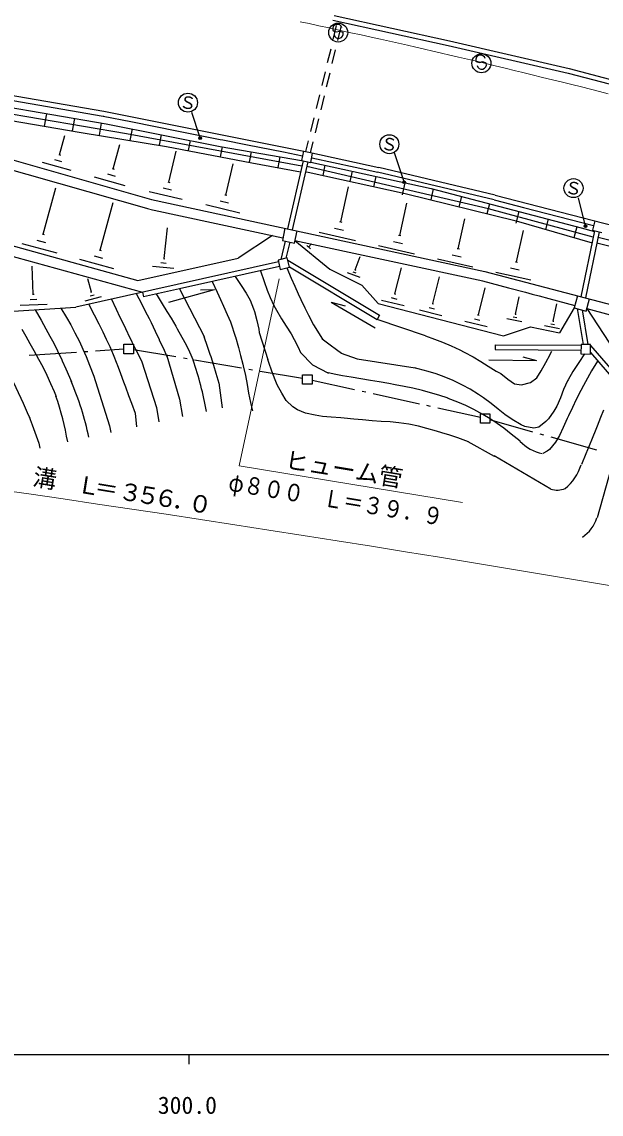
# Model space of a CAD drawing. Units: millimetres, scale not verified. Extents: x 40000 to 680000, y 20000 to 380000.
# Drawn here: x 350388 to 411477, y 198715 to 313862 of the extents above; entities that cross this region are included whole.
import ezdxf
from ezdxf.enums import TextEntityAlignment as Align

# ---------------------------------------------------------------- set-up
doc = ezdxf.new("R2010")
doc.units = ezdxf.units.MM
doc.header["$LTSCALE"] = 1000
doc.linetypes.add('CHAIN', pattern=[18.5, 12, -1.5, 3.5, -1.5])
for name, color, linetype, lineweight in [('M-BGD', 7, 'Continuous', 25), ('M-BMK', 2, 'CHAIN', 13), ('M-BMK-ROW', 30, 'Continuous', 25), ('M-STR-HTXT', 7, 'Continuous', 13), ('M-STR-STRC', 7, 'Continuous', 25), ('M-TTL-BAND', 7, 'Continuous', 25)]:
    doc.layers.add(name, color=color, linetype=linetype, lineweight=lineweight)
doc.styles.add('ＭＳ ゴシック', font='')
doc.styles.get('ＭＳ ゴシック').set_extended_font_data('MS Gothic')

msp = doc.modelspace()

# ---------------------------------------------------------------- linework, layer by layer
at = {"layer": 'M-BGD'}
for p, q in [((383307, 314536), (395468, 311847)), ((383197, 314045), (395359, 311356)), ((383226, 312007), (383582, 313464)), ((383714, 311887), (384070, 313344)), ((319487, 311269), (359046, 304429)), ((382633, 309578), (382989, 311035)), ((383122, 309458), (383477, 310915)), ((395359, 311356), (407991, 308447)), ((395468, 311847), (408101, 308939)), ((319397, 310777), (358957, 303928)), ((382040, 307150), (382396, 308607)), ((399240, 309588), (399360, 309497)), ((408111, 308939), (448478, 298352)), ((382529, 307029), (382885, 308487)), ((407991, 308447), (448348, 297870)), ((346960, 305225), (359271, 303104)), ((381447, 304721), (381803, 306178)), ((381937, 304600), (382292, 306058)), ((344036, 304365), (356639, 302215)), ((361412, 302050), (344062, 304996)), ((352983, 304161), (352756, 302877)), ((359046, 304429), (380641, 300120)), ((355933, 303679), (355708, 302374)), ((358763, 303191), (358541, 301901)), ((358947, 303938), (358947, 303928)), ((358947, 303928), (361884, 303351)), ((359271, 303104), (371310, 300739)), ((361884, 303351), (366907, 302345)), ((380854, 302292), (381210, 303749)), ((381344, 302172), (381700, 303629)), ((354362, 299842), (354935, 301887)), ((356639, 302215), (365659, 300725)), ((379919, 298639), (361412, 302050)), ((362004, 302567), (361768, 301368)), ((365089, 301961), (364871, 300855)), ((366907, 302345), (371308, 301470)), ((342072, 301408), (364061, 295145)), ((360007, 298367), (360720, 300923)), ((365659, 300725), (374640, 299014)), ((368124, 301365), (367913, 300295)), ((371506, 300701), (371299, 299650)), ((371308, 301470), (371589, 301410)), ((371310, 300739), (379894, 299252)), ((371589, 301410), (374195, 300892)), ((374195, 300892), (377965, 300146)), ((380340, 300189), (380617, 301321)), ((380832, 300070), (381107, 301200)), ((341793, 300415), (363771, 294142)), ((354272, 299872), (354462, 299822)), ((365892, 296962), (366658, 300240)), ((374557, 300176), (374365, 299067)), ((377593, 299650), (377394, 298505)), ((377965, 300146), (379970, 299748)), ((380080, 300239), (379871, 299257)), ((380641, 300120), (388020, 298507)), ((380853, 299048), (381052, 300030)), ((380953, 299539), (385545, 298533)), ((352519, 299058), (355537, 298210)), ((353821, 299340), (354573, 299131)), ((359907, 298397), (360107, 298337)), ((371908, 295607), (372677, 298885)), ((374640, 299014), (379788, 298064)), ((380051, 299217), (378418, 292048)), ((380542, 299107), (378909, 291939)), ((379871, 299257), (380853, 299048)), ((399587, 294161), (380431, 298617)), ((380861, 299087), (393539, 296296)), ((382353, 298759), (382114, 297674)), ((385545, 298533), (387911, 298015)), ((400312, 295597), (388020, 298507)), ((358013, 297522), (361262, 296614)), ((359416, 297825), (360228, 297605)), ((380299, 298038), (380569, 298016)), ((380569, 298016), (390816, 295751)), ((385211, 298129), (384972, 297043)), ((387725, 297576), (387486, 296487)), ((400203, 295106), (387901, 298015)), ((352630, 291470), (353966, 296363)), ((363829, 295987), (367298, 295170)), ((365292, 296370), (366164, 296170)), ((365782, 296992), (366002, 296942)), ((384009, 292778), (384841, 296478)), ((390769, 296906), (390490, 295638)), ((393778, 296244), (393523, 295085)), ((393539, 296296), (409376, 292140)), ((358646, 289795), (360022, 294829)), ((364061, 295145), (399211, 287557)), ((371287, 294995), (372190, 294786)), ((371797, 295627), (372018, 295577)), ((390816, 295751), (402511, 292871)), ((396767, 295449), (396480, 294356)), ((400193, 295106), (400323, 295076)), ((400312, 295597), (419964, 290504)), ((400323, 295076), (403301, 294299)), ((336129, 293923), (362619, 286604)), ((363842, 294122), (377918, 291085)), ((369774, 294592), (373364, 293745)), ((390235, 291353), (390995, 294742)), ((399695, 294681), (399419, 293632)), ((410650, 291171), (399587, 294161)), ((402793, 293867), (402472, 292643)), ((403301, 294299), (410680, 292395)), ((335850, 292900), (363112, 285361)), ((383889, 292808), (384130, 292748)), ((396411, 289949), (397117, 293105)), ((402511, 292871), (410521, 290557)), ((405893, 293054), (405610, 291975)), ((410810, 292876), (410561, 291903)), ((352520, 291500), (352740, 291431)), ((365392, 288903), (365739, 292151)), ((376815, 291324), (373210, 288934)), ((378137, 292098), (377868, 290825)), ((379131, 290546), (379410, 291829)), ((381756, 291682), (385576, 290816)), ((383359, 292115), (384311, 291906)), ((390115, 291383), (390346, 291334)), ((402537, 288554), (403281, 291854)), ((408911, 292262), (408608, 291109)), ((410791, 291844), (409328, 284886)), ((409376, 292140), (410771, 291746)), ((411273, 291714), (409819, 284786)), ((410561, 291903), (411533, 291654)), ((350396, 290495), (354066, 289498)), ((351969, 290858), (352892, 290609)), ((378159, 290755), (377690, 288810)), ((377868, 290825), (379131, 290546)), ((378650, 290645), (378242, 288941)), ((379191, 290817), (398992, 286545)), ((379191, 290817), (382854, 287785)), ((380425, 290287), (380816, 289947)), ((380635, 290237), (380735, 290157)), ((380735, 290288), (380765, 290268)), ((380745, 290278), (380915, 290468)), ((388002, 290268), (391782, 289421)), ((389595, 290711), (390537, 290502)), ((411034, 290577), (420785, 288069)), ((420498, 288757), (411152, 291140)), ((358005, 289203), (358908, 288954)), ((358536, 289825), (358766, 289765)), ((385550, 287719), (386049, 289112)), ((395781, 289307), (396713, 289097)), ((396291, 289979), (396532, 289919)), ((351586, 285165), (351482, 288111)), ((377450, 288569), (356089, 283798)), ((356462, 288850), (360052, 287873)), ((362619, 286604), (373210, 288934)), ((364171, 288119), (366416, 287882)), ((365062, 288481), (365624, 288422)), ((365322, 288903), (365463, 288893)), ((377571, 288078), (367001, 285718)), ((378382, 288971), (377410, 288739)), ((377410, 288739), (377642, 287767)), ((377642, 287767), (378614, 287999)), ((378323, 287929), (378796, 286827)), ((378614, 287999), (378382, 288971)), ((378442, 288731), (388092, 282931)), ((378604, 288049), (387842, 282500)), ((389733, 285189), (390421, 287946)), ((394208, 288873), (397938, 288037)), ((401917, 287922), (402839, 287713)), ((402427, 288574), (402658, 288525)), ((357730, 285374), (357347, 286766)), ((372872, 287029), (373525, 286068)), ((375537, 287624), (375930, 286482)), ((378796, 286827), (379158, 286006)), ((382854, 287785), (386234, 286116)), ((384698, 287427), (386022, 286947)), ((385290, 287508), (385620, 287388)), ((385510, 287728), (385590, 287699)), ((393733, 284162), (394431, 286979)), ((399211, 287557), (428408, 279841)), ((400374, 287489), (404053, 286662)), ((367001, 285718), (363223, 284881)), ((365890, 284313), (370719, 285633)), ((367001, 285718), (369634, 280610)), ((369216, 285621), (370719, 285633)), ((370467, 286494), (370970, 285373)), ((373525, 286068), (374037, 285277)), ((375930, 286482), (376252, 285591)), ((376252, 285591), (376584, 284789)), ((379158, 286006), (379520, 285204)), ((386234, 286116), (387950, 284164)), ((398526, 282966), (399234, 285824)), ((398952, 286555), (401709, 285827)), ((401709, 285827), (403494, 285349)), ((351256, 284583), (351958, 284614)), ((351496, 285155), (351677, 285165)), ((357050, 284451), (358773, 284914)), ((357600, 284963), (358031, 285084)), ((357670, 285354), (357780, 285384)), ((359816, 284695), (360338, 283583)), ((362431, 285210), (362994, 284169)), ((363112, 285361), (363223, 284881)), ((364536, 285173), (365199, 284132)), ((370970, 285373), (371322, 284591)), ((371322, 284591), (371644, 283890)), ((374037, 285277), (374449, 284516)), ((374449, 284516), (374811, 283614)), ((376584, 284789), (376976, 283948)), ((379520, 285204), (379801, 284593)), ((379801, 284593), (380223, 283712)), ((388311, 284535), (390687, 283947)), ((389323, 284787), (389914, 284638)), ((389663, 285209), (389803, 285169)), ((402455, 283052), (402823, 284866)), ((403494, 285349), (404196, 285169)), ((404196, 285169), (404948, 284970)), ((404948, 284970), (405950, 284701)), ((405950, 284701), (408708, 283973)), ((408977, 284975), (408638, 283712)), ((409891, 283373), (410230, 284646)), ((336696, 282548), (356089, 283798)), ((350225, 283990), (353041, 284084)), ((351789, 283521), (352422, 282410)), ((354515, 283665), (355108, 282684)), ((357411, 284131), (358004, 282979)), ((360338, 283583), (360731, 282742)), ((362994, 284169), (363406, 283377)), ((363406, 283377), (363808, 282576)), ((365199, 284132), (365691, 283341)), ((365691, 283341), (366133, 282609)), ((371644, 283890), (372036, 283019)), ((374811, 283614), (374912, 283313)), ((374912, 283313), (375184, 282392)), ((376976, 283948), (377227, 283457)), ((377227, 283457), (377759, 282546)), ((380223, 283712), (380605, 282931)), ((383019, 284307), (384473, 283908)), ((383019, 284307), (387653, 281598)), ((387950, 284164), (401195, 280765)), ((392311, 283509), (394687, 282921)), ((393323, 283761), (393915, 283621)), ((393663, 284182), (393804, 284142)), ((406425, 282316), (406793, 284130)), ((408628, 283702), (407098, 281094)), ((408638, 283712), (409891, 283373)), ((408939, 283632), (409565, 279855)), ((409470, 283493), (410077, 279855)), ((409961, 283644), (412438, 282986)), ((409961, 283644), (414361, 276885)), ((352422, 282410), (352925, 281508)), ((355108, 282684), (355540, 281933)), ((358004, 282979), (358496, 282027)), ((360731, 282742), (361092, 281981)), ((363808, 282576), (364009, 282165)), ((364009, 282165), (364441, 281264)), ((366133, 282609), (366615, 281778)), ((372036, 283019), (372378, 282247)), ((372378, 282247), (372901, 280635)), ((375184, 282392), (375366, 281450)), ((377759, 282546), (378272, 281785)), ((380605, 282931), (381128, 281919)), ((388092, 282931), (387842, 282500)), ((392946, 280763), (387842, 282500)), ((397114, 282313), (399470, 281735)), ((398116, 282565), (398697, 282425)), ((398446, 282986), (398596, 282946)), ((401533, 282579), (403117, 282261)), ((402195, 282771), (402596, 282691)), ((402405, 283062), (402505, 283042)), ((406375, 282326), (406475, 282306)), ((350379, 281455), (350801, 280724)), ((352925, 281508), (353357, 280727)), ((355540, 281933), (355992, 281092)), ((355992, 281092), (356465, 280160)), ((358496, 282027), (358919, 281196)), ((358919, 281196), (359291, 280425)), ((361092, 281981), (361525, 281079)), ((361525, 281079), (361565, 281009)), ((361565, 281009), (361997, 280118)), ((364441, 281264), (364863, 280363)), ((366615, 281778), (366756, 281518)), ((366756, 281518), (367258, 280617)), ((375366, 281450), (375416, 281099)), ((375416, 281099), (376342, 278274)), ((378272, 281785), (378784, 280984)), ((378784, 280984), (379116, 280383)), ((381128, 281919), (382092, 280397)), ((401195, 280765), (404020, 281711)), ((404020, 281711), (407098, 281094)), ((405503, 281843), (407098, 281525)), ((406165, 282035), (406566, 281955)), ((350801, 280724), (351243, 279942)), ((351243, 279942), (351655, 279201)), ((353357, 280727), (353759, 279976)), ((353759, 279976), (354151, 279175)), ((356465, 280160), (356836, 279359)), ((359291, 280425), (359652, 279654)), ((361997, 280118), (362379, 279357)), ((364863, 280363), (364873, 280322)), ((364873, 280322), (365275, 279481)), ((367258, 280617), (367701, 279805)), ((369573, 280710), (369946, 279678)), ((372901, 280645), (373223, 279533)), ((379116, 280383), (379538, 279551)), ((382072, 280437), (382915, 279807)), ((392946, 280763), (393889, 280424)), ((393889, 280424), (394762, 280084)), ((394762, 280084), (395644, 279715)), ((400284, 279821), (409355, 279764)), ((400284, 279821), (400285, 279320)), ((409365, 279864), (409346, 278862)), ((410367, 279846), (409365, 279864)), ((410349, 278843), (410367, 279846)), ((351655, 279201), (352157, 278300)), ((354151, 279175), (354603, 278223)), ((356836, 279359), (357168, 278568)), ((359652, 279654), (360014, 278802)), ((360014, 278802), (360417, 277810)), ((362379, 279357), (362851, 278415)), ((365275, 279481), (365688, 278600)), ((365668, 278670), (367007, 274091)), ((367701, 279805), (368052, 279074)), ((368052, 279074), (368444, 278203)), ((369946, 279678), (370228, 278837)), ((370228, 278837), (370308, 278586)), ((373223, 279533), (373455, 278681)), ((373455, 278681), (373687, 277769)), ((379538, 279551), (379789, 279011)), ((379789, 279011), (381034, 277699)), ((382915, 279807), (383577, 279317)), ((383577, 279317), (384079, 278947)), ((384069, 278947), (385734, 278348)), ((395644, 279715), (396587, 279275)), ((396587, 279275), (397048, 279055)), ((397048, 279055), (397991, 278555)), ((400285, 279320), (409356, 279263)), ((405649, 277935), (406099, 278797)), ((406099, 278797), (406149, 278908)), ((406149, 278908), (406259, 279158)), ((409727, 278853), (409107, 277950)), ((409346, 278862), (410349, 278843)), ((410348, 278994), (419514, 268323)), ((410357, 279756), (419895, 268654)), ((352157, 278300), (352590, 277479)), ((354603, 278223), (354633, 278143)), ((354633, 278143), (355035, 277272)), ((357168, 278568), (357520, 277656)), ((357520, 277656), (357963, 276524)), ((360417, 277810), (360437, 277750)), ((360437, 277750), (360799, 276789)), ((362851, 278415), (363042, 278025)), ((363042, 278025), (364593, 273206)), ((370308, 278586), (370600, 277655)), ((370600, 277655), (370852, 276823)), ((373687, 277769), (373727, 277609)), ((373727, 277609), (373959, 276567)), ((376443, 277943), (376342, 278274)), ((376735, 277022), (376443, 277943)), ((381034, 277699), (382719, 276820)), ((385734, 278348), (391859, 277394)), ((397991, 278555), (398804, 278065)), ((398804, 278065), (399576, 277565)), ((399576, 277565), (400419, 277035)), ((399645, 278227), (404657, 278154)), ((403203, 278563), (404657, 278154)), ((405139, 277062), (405649, 277935)), ((409107, 277950), (408627, 277207)), ((411081, 278103), (410471, 277080)), ((349213, 276432), (350530, 273677)), ((352590, 277479), (353022, 276607)), ((353022, 276607), (353424, 275746)), ((355035, 277272), (355407, 276420)), ((355407, 276420), (355619, 275909)), ((357943, 276614), (359624, 271265)), ((357963, 276524), (357993, 276444)), ((360799, 276789), (361121, 275907)), ((370852, 276823), (371164, 275761)), ((373959, 276567), (374141, 275635)), ((377097, 276140), (376735, 277022)), ((383340, 276710), (382548, 276910)), ((384203, 276531), (383340, 276710)), ((385115, 276392), (384203, 276531)), ((386137, 276233), (385115, 276392)), ((392180, 277294), (391779, 277404)), ((393232, 277005), (392180, 277294)), ((394095, 276746), (393232, 277005)), ((394917, 276446), (394095, 276746)), ((395860, 276037), (394917, 276446)), ((400419, 277035), (400880, 276775)), ((400880, 276775), (401643, 276195)), ((404699, 276320), (405139, 277062)), ((408487, 276987), (407987, 276134)), ((408627, 277207), (408487, 276987)), ((410471, 277080), (410022, 276307)), ((353424, 275746), (353786, 274884)), ((361121, 275907), (361302, 275386)), ((361302, 275386), (361644, 274475)), ((371154, 275821), (371529, 273166)), ((374141, 275635), (374303, 274723)), ((377328, 275599), (377097, 276140)), ((377791, 274728), (377328, 275599)), ((387140, 276064), (386137, 276233)), ((388052, 275905), (387140, 276064)), ((389075, 275726), (388052, 275905)), ((389757, 275597), (389075, 275726)), ((390699, 275418), (389757, 275597)), ((391611, 275239), (390699, 275418)), ((392644, 274990), (391611, 275239)), ((395930, 276007), (395860, 276037)), ((396863, 275567), (395930, 276007)), ((397675, 275127), (396863, 275567)), ((401643, 276195), (402335, 275705)), ((402335, 275705), (403067, 275596)), ((403067, 275596), (404009, 275858)), ((404009, 275858), (404699, 276320)), ((407927, 276024), (407498, 275091)), ((407987, 276134), (407927, 276024)), ((409602, 275525), (409322, 274993)), ((410022, 276307), (409602, 275525)), ((353786, 274884), (354007, 274364)), ((361644, 274475), (361946, 273663)), ((367007, 274091), (367320, 272248)), ((374303, 274723), (374505, 273721)), ((378273, 273947), (377791, 274728)), ((393466, 274770), (392644, 274990)), ((394359, 274521), (393466, 274770)), ((395331, 274182), (394359, 274521)), ((395361, 274172), (395331, 274182)), ((396354, 273782), (395361, 274172)), ((398558, 274577), (397675, 275127)), ((399080, 274217), (398558, 274577)), ((399882, 273617), (399080, 274217)), ((407178, 274228), (406798, 273366)), ((407498, 275091), (407178, 274228)), ((408842, 274060), (408452, 273218)), ((409322, 274993), (408842, 274060)), ((350530, 273677), (351053, 272425)), ((361946, 273663), (362339, 272621)), ((364593, 273206), (364846, 271693)), ((374505, 273721), (374565, 273431)), ((374565, 273431), (374696, 272859)), ((378965, 273266), (378273, 273947)), ((379447, 272966), (378965, 273266)), ((380309, 272627), (379447, 272966)), ((397207, 273403), (396354, 273782)), ((398049, 272983), (397207, 273403)), ((398982, 272473), (398049, 272983)), ((400605, 273036), (399882, 273617)), ((401317, 272466), (400605, 273036)), ((406798, 273366), (406478, 272814)), ((408452, 273218), (408023, 272325)), ((411740, 272932), (411421, 272140)), ((351003, 272555), (351224, 272095)), ((351174, 272235), (351476, 271393)), ((362339, 272621), (362481, 271178)), ((381302, 272398), (380309, 272627)), ((382094, 272269), (381302, 272398)), ((383016, 272190), (382094, 272269)), ((384038, 272121), (383016, 272190)), ((384389, 272081), (384038, 272121)), ((385382, 271993), (384389, 272081)), ((386304, 271914), (385382, 271993)), ((387346, 271815), (386304, 271914)), ((388279, 271746), (387346, 271815)), ((399764, 272013), (398982, 272473)), ((400517, 271523), (399764, 272013)), ((402100, 271926), (401317, 272466)), ((403033, 271396), (402100, 271926)), ((405938, 272012), (405638, 271731)), ((406478, 272814), (405938, 272012)), ((407883, 272045), (407463, 271102)), ((408023, 272325), (407883, 272045)), ((411421, 272140), (411051, 271237)), ((351476, 271393), (352170, 269450)), ((359624, 271265), (359756, 270573)), ((389221, 271687), (388279, 271746)), ((390143, 271598), (389221, 271687)), ((391196, 271450), (390143, 271598)), ((392208, 271231), (391196, 271450)), ((393101, 270991), (392208, 271231)), ((394103, 270702), (393101, 270991)), ((394665, 270542), (394103, 270702)), ((401219, 271013), (400517, 271523)), ((401982, 270412), (401219, 271013)), ((403444, 271206), (403033, 271396)), ((404386, 271027), (403444, 271206)), ((404887, 271148), (404386, 271027)), ((405638, 271731), (404887, 271148)), ((407463, 271102), (407083, 270259)), ((410911, 270896), (410522, 269954)), ((411051, 271237), (410911, 270896)), ((413767, 271221), (411045, 261575)), ((352170, 269450), (352271, 268929)), ((395507, 270283), (394665, 270542)), ((396359, 269994), (395507, 270283)), ((397483, 269594), (396359, 269994)), ((397432, 269624), (400181, 268085)), ((402925, 269652), (401982, 270412)), ((406663, 269537), (406043, 268795)), ((407083, 270259), (406663, 269537)), ((410522, 269954), (410202, 269171)), ((405773, 268604), (405332, 268373)), ((406043, 268795), (405773, 268604)), ((409852, 268319), (409403, 267206)), ((410202, 269171), (409852, 268319)), ((406169, 264605), (400191, 268125))]:
    msp.add_line(p, q, dxfattribs=at)
for centre, radius, start, end in [((334554, 266649), 35821, 9.89039, 18.82245), ((327362, 263772), 30740, 11.81927, 23.40314), ((322681, 263825), 33045, 10.02652, 18.69524), ((406218, 272834), 4580, 223.90198, 258.04579), ((404099, 268942), 5573, 309.93537, 341.35922), ((406838, 266531), 2035, 250.66363, 294.43086), ((407375, 262763), 3849, 303.48437, 342.05139)]:
    msp.add_arc(centre, radius, start, end, dxfattribs=at)
at = {"layer": 'M-BMK'}
for p, q in [((379740, 313880), (380692, 313671)), ((380692, 313671), (381705, 313452)), ((381705, 313452), (382798, 313223)), ((382798, 313223), (383971, 312964)), ((383971, 312964), (385093, 312715)), ((385093, 312715), (386176, 312476)), ((386176, 312476), (387209, 312257)), ((387209, 312257), (388201, 312027)), ((388201, 312027), (389174, 311818)), ((389174, 311818), (390116, 311609)), ((390116, 311609), (391039, 311400)), ((391039, 311400), (391941, 311191)), ((391941, 311191), (392843, 310992)), ((392843, 310992), (393736, 310782)), ((393736, 310782), (394628, 310573)), ((394628, 310573), (395530, 310364)), ((395530, 310364), (396443, 310155)), ((396443, 310155), (397375, 309936)), ((397375, 309936), (398318, 309706)), ((398318, 309706), (399300, 309467)), ((399300, 309467), (400303, 309228)), ((400303, 309228), (401356, 308979)), ((401356, 308979), (402449, 308710)), ((402449, 308710), (403070, 308561)), ((403070, 308561), (404203, 308282)), ((404203, 308282), (405286, 308013)), ((405286, 308013), (406349, 307753)), ((406349, 307753), (407391, 307494)), ((407391, 307494), (408394, 307245)), ((408394, 307245), (409387, 306996)), ((409387, 306996), (410349, 306757)), ((410349, 306757), (411292, 306518)), ((411292, 306518), (412224, 306278))]:
    msp.add_line(p, q, dxfattribs=at)
at = {"layer": 'M-BMK-ROW'}
for p, q in [((361156, 279876), (362158, 279878)), ((361157, 278874), (361156, 279876)), ((362158, 279878), (362159, 278875)), ((356154, 279010), (351166, 278676)), ((357352, 279090), (356953, 279064)), ((361156, 279345), (358150, 279144)), ((362159, 278875), (361157, 278874)), ((366640, 278532), (362159, 279296)), ((367823, 278330), (367429, 278398)), ((373540, 277355), (368612, 278196)), ((374723, 277153), (374329, 277221)), ((379993, 276255), (375512, 277019)), ((379993, 276666), (380995, 276667)), ((379994, 275663), (379993, 276666)), ((380995, 276667), (380997, 275665)), ((380997, 275665), (379994, 275663)), ((385478, 275073), (380996, 276056)), ((386651, 274816), (386260, 274901)), ((392316, 273573), (387432, 274644)), ((393488, 273316), (393097, 273402)), ((398752, 272162), (394269, 273145)), ((398751, 272553), (399754, 272554)), ((398753, 271551), (398751, 272553)), ((399754, 272554), (399755, 271552)), ((404286, 270619), (399754, 271913)), ((399755, 271552), (398753, 271551)), ((405440, 270290), (405055, 270400)), ((411017, 268698), (406209, 270071))]:
    msp.add_line(p, q, dxfattribs=at)
at = {"layer": 'M-STR-HTXT'}
for p, q in [((377533, 286785), (373301, 267054)), ((373301, 267054), (396840, 263189))]:
    msp.add_line(p, q, dxfattribs=at)
msp.add_open_spline([(200278, 261274), (209501, 264668), (218723, 268062), (228159, 270239), (252494, 275853), (278243, 273367), (303694, 270346), (382084, 261043), (457649, 246672), (533213, 232302)], degree=3, knots=[0, 0, 0, 0, 1, 1, 1, 2, 2, 2, 3, 3, 3, 3], dxfattribs=at)
at = {"layer": 'M-STR-STRC'}
for p, q in [((383179, 312983), (383309, 312872)), ((383309, 312872), (383580, 312823)), ((383580, 312823), (383870, 312893)), ((383870, 312893), (384141, 312824)), ((384141, 312824), (384272, 312734)), ((398268, 309747), (398408, 309636)), ((398408, 309636), (398679, 309587)), ((398679, 309587), (398969, 309667)), ((398969, 309667), (399240, 309588)), ((369153, 301757), (368327, 304312)), ((369163, 301577), (369233, 301647)), ((390668, 297087), (389692, 300052)), ((390678, 296907), (390749, 296977)), ((409778, 292454), (409093, 295299)), ((409778, 292273), (409848, 292343))]:
    msp.add_line(p, q, dxfattribs=at)
for centre, radius in [((383750, 312733), 1002), ((398849, 309497), 1002), ((367905, 305344), 1002), ((369193, 301607), 140), ((369193, 301607), 110), ((369193, 301607), 80.2), ((389139, 300964), 1002), ((369193, 301607), 50.1), ((369193, 301607), 20), ((390708, 296947), 140), ((408560, 296331), 1002), ((390708, 296947), 110), ((390708, 296947), 80.2), ((390708, 296947), 50.1), ((390708, 296947), 20), ((409818, 292313), 140), ((409818, 292313), 110), ((409818, 292313), 80.2), ((409818, 292313), 50.1), ((409818, 292313), 20)]:
    msp.add_circle(centre, radius, dxfattribs=at)
for centre, start, end in [((383660, 313103), 13.98682, 193.98682), ((383781, 312613), 193.98682, 13.98682), ((398758, 309867), 13.98682, 193.98682), ((398879, 309377), 193.98682, 13.98682)]:
    msp.add_arc(centre, 501, start, end, dxfattribs=at)
at = {"layer": 'M-TTL-BAND'}
for p, q in [((40000, 205000), (579000, 205000)), ((368000, 205000), (368000, 204000))]:
    msp.add_line(p, q, dxfattribs=at)

# ---------------------------------------------------------------- texts
at = {"layer": 'M-STR-HTXT', "style": 'ＭＳ ゴシック'}
for s, p in [('ヒューム管', (377943, 266289)), ('溝', (351360, 264499)), ('Ｌ', (355991, 263734)), ('＝', (357846, 263426)), ('３', (360392, 263009)), ('５', (362247, 262701)), ('６', (364102, 262403)), ('０', (367721, 261806)), ('．', (366056, 262085))]:
    msp.add_text(s, height=1833, rotation=350.671, dxfattribs=at).set_placement(p, align=Align.BOTTOM_LEFT)
at = {"layer": 'M-STR-HTXT', "style": 'ＭＳ ゴシック', "width": 0.85}
msp.add_text('φ８００\u3000Ｌ＝３９．９', height=1833, rotation=350.671, dxfattribs=at).set_placement((371992, 263916), align=Align.BOTTOM_LEFT)
at = {"layer": 'M-STR-STRC', "style": 'ＭＳ ゴシック'}
for p in [(367905, 305344), (389139, 300964), (408560, 296331)]:
    msp.add_text('Ｓ', height=1320, rotation=352.937, dxfattribs=at).set_placement(p, align=Align.MIDDLE_CENTER)
at = {"layer": 'M-TTL-BAND', "style": 'ＭＳ ゴシック'}
msp.add_text('300.0', height=1833, dxfattribs=at).set_placement((367844, 198195), align=Align.BOTTOM_CENTER)

doc.saveas('drawing.dxf')
